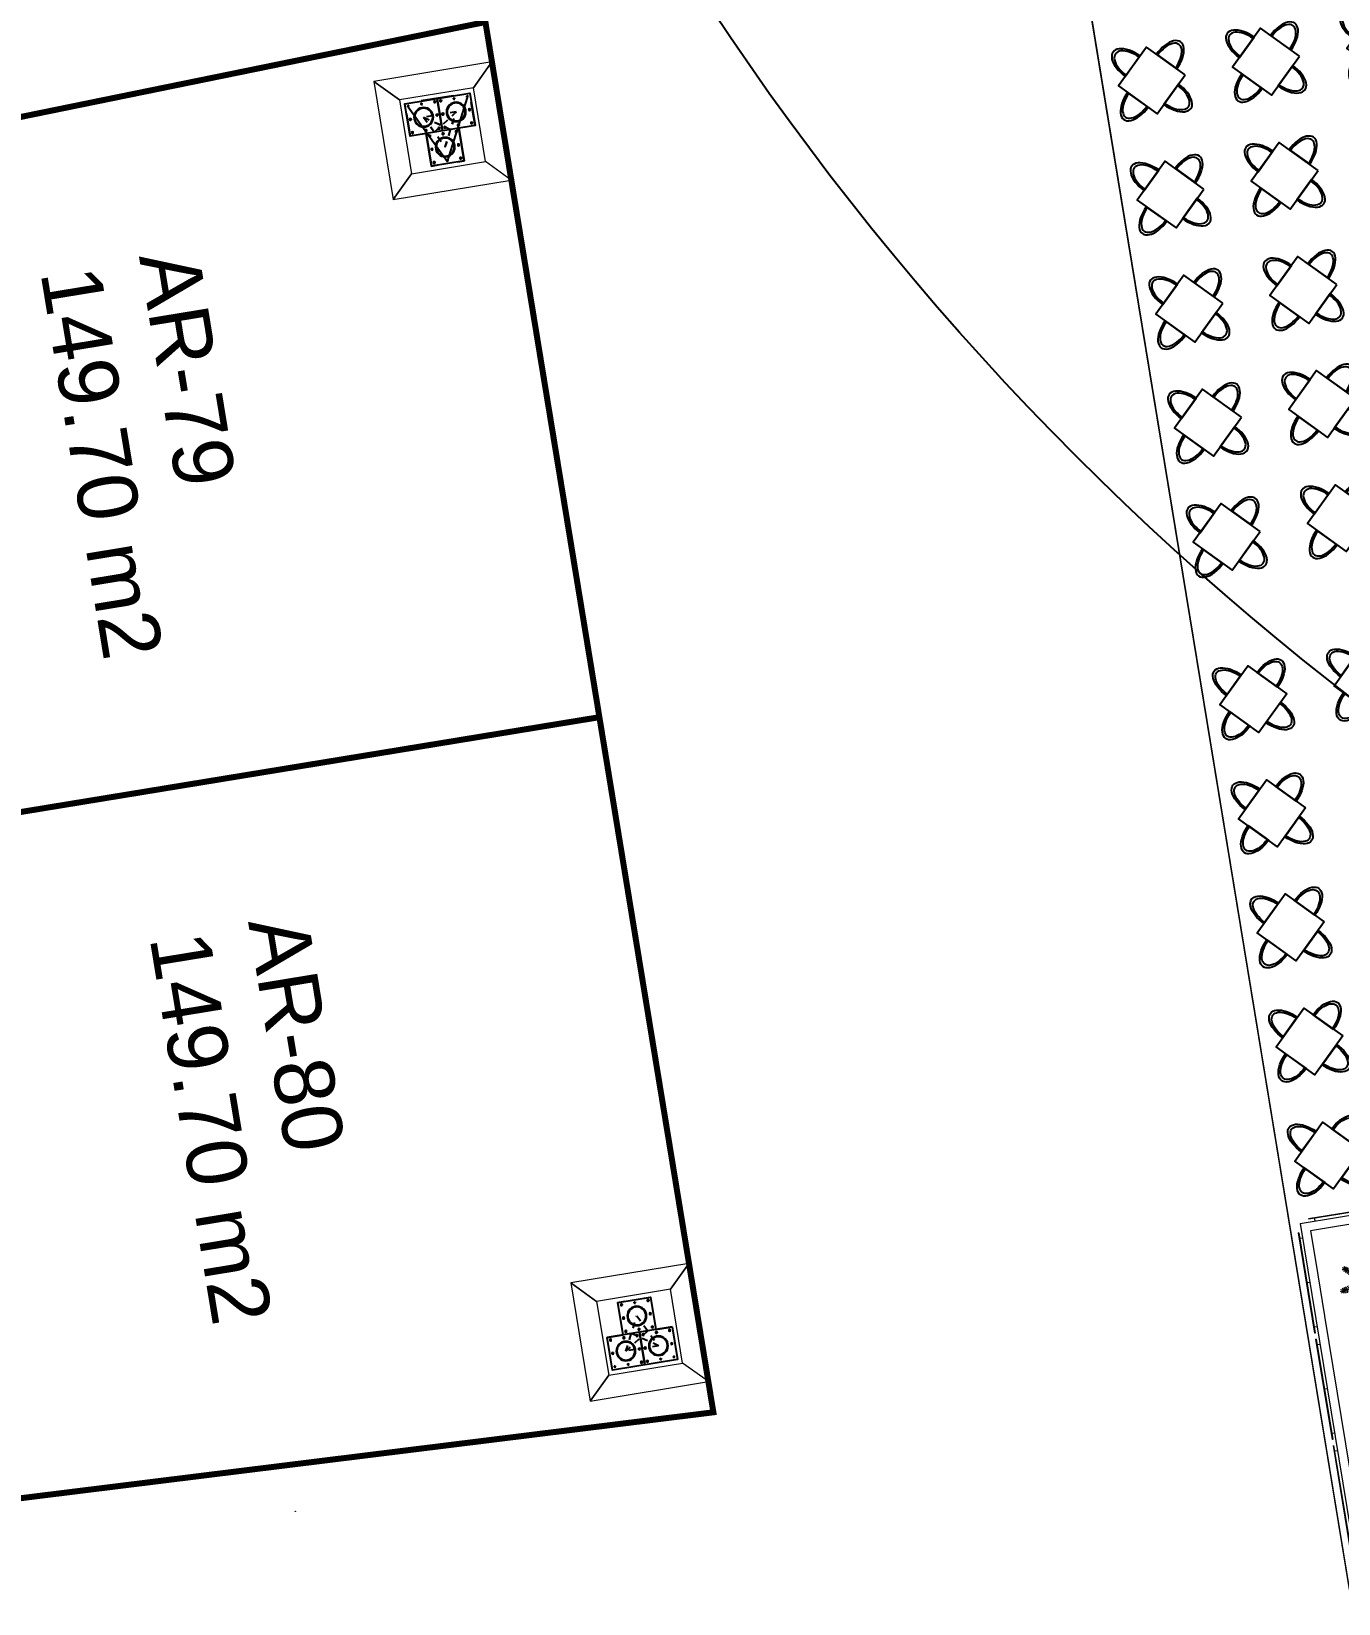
# Model space of a CAD drawing. Header units: metres. Extents: x 2 to 659295185, y -28 to 1124222152.
# Drawn here: x 655524.65 to 655546.47, y 1126416 to 1126442.26 of the extents above; entities that cross this region are included whole.
import ezdxf

# ---------------------------------------------------------------- set-up
doc = ezdxf.new("R2010")
doc.units = ezdxf.units.M
doc.header["$MEASUREMENT"] = 0
for name, pattern in [('CCSM_C1_CUERPO D.dwg 19-03-12$0$CONTINUA', [0]), ('CCSM_C1_CUERPO EL$0$DASHED', [0.75, 0.5, -0.25]), ('CCSM_XREF ESTRUCTURA15$0$DASHED2', [0.375, 0.25, -0.125]), ('CCSM_XREF ESTRUCTURA15$0$MITTE', [2, 1.25, -0.25, 0.25, -0.25]), ('DASHDOT', [1, 0.5, -0.25, 0, -0.25]), ('DASHED', [0.75, 0.5, -0.25])]:
    doc.linetypes.add(name, pattern=pattern)
doc.layers.get('0').update_dxf_attribs({"linetype": 'CONTINUOUS'})
for name, color, linetype in [('CCSM_C1_CUERPO CK$0$A-VISTA 4', 8, 'CONTINUOUS'), ('CCSM_C1_CUERPO D.dwg 19-03-12$0$1_jardinera', 86, 'CONTINUOUS'), ('CCSM_C1_CUERPO D.dwg 19-03-12$0$A-PEDESTAL', 4, 'CONTINUOUS'), ('CCSM_C1_CUERPO D.dwg 19-03-12$0$LINEAS', 7, 'CONTINUOUS'), ('CCSM_C1_CUERPO EL$0$A-AREAS COMERCIALES', 151, 'CONTINUOUS'), ('CCSM_C1_CUERPO EL$0$A-PROYECCIONES', 5, 'CCSM_C1_CUERPO EL$0$DASHED'), ('CCSM_XREF ESTRUCTURA15$0$A_PLANCHAS BASE', 57, 'CONTINUOUS'), ('CCSM_XREF ESTRUCTURA15$0$A_PROYECCION', 8, 'CCSM_XREF ESTRUCTURA15$0$DASHED2'), ('CCSM_XREF ESTRUCTURA15$0$PS_MIDLINE', 1, 'CCSM_XREF ESTRUCTURA15$0$MITTE'), ('CCSM_XREF ESTRUCTURA15$0$PS_SOLID', 2, 'CONTINUOUS'), ('CCSM_XREF ESTRUCTURA15$0$txt100', 2, 'CONTINUOUS'), ('CCSM_XREF KIOSKOSE$0$Kiosco General', 154, 'CONTINUOUS'), ('MESAS', 5, 'CONTINUOUS'), ('MESAS DE FERIA', 7, 'CONTINUOUS'), ('Numero de manzana', 6, 'CONTINUOUS'), ('SILLAS', 2, 'CONTINUOUS')]:
    doc.layers.add(name, color=color, linetype=linetype)
doc.layers.add('LOCALES ASIGNADOS', color=41, linetype='DASHDOT', lineweight=0)
doc.layers.add('PTO DE UNIÓN', color=57, linetype='CONTINUOUS', lineweight=50)
doc.layers.add('PISO AZUL', color=7, linetype='CONTINUOUS', true_color=0xbddeff)
doc.styles.add('CCSM_XREF KIOSKOSE$0$Standard', font='txt')

# ---------------------------------------------------------------- blocks, each defined once
blk = doc.blocks.new('CCSM_C1_CUERPO D.dwg 19-03-12$0$PALMERA')
at = {"linetype": 'Continuous', "lineweight": 0}
for p, q in [((0, 0.436), (-0.038, 0.466)), ((0, 0.438), (-0.027, 0.495)), ((0, 0.438), (0, 0.506)), ((0, 0.438), (0.027, 0.495)), ((0, 0.436), (0.038, 0.466)), ((-0.275, 0.324), (-0.334, 0.346)), ((-0.275, 0.324), (-0.323, 0.372)), ((-0.273, 0.323), (-0.322, 0.317)), ((-0.259, 0.308), (-0.305, 0.296)), ((-0.275, 0.324), (-0.297, 0.383)), ((-0.241, 0.29), (-0.289, 0.274)), ((0, 0.049), (-0.275, 0.324)), ((-0.273, 0.323), (-0.268, 0.371)), ((-0.22, 0.27), (-0.272, 0.252)), ((-0.259, 0.308), (-0.246, 0.354)), ((-0.2, 0.25), (-0.253, 0.227)), ((-0.241, 0.29), (-0.225, 0.338)), ((-0.22, 0.27), (-0.203, 0.321)), ((-0.2, 0.25), (-0.177, 0.302)), ((-0.175, 0.224), (-0.153, 0.284)), ((-0.154, 0.203), (-0.13, 0.267)), ((-0.134, 0.183), (-0.108, 0.25)), ((-0.109, 0.159), (-0.081, 0.23)), ((0, 0.204), (-0.07, 0.235)), ((0, 0.239), (-0.066, 0.268)), ((0, 0.266), (-0.062, 0.295)), ((0, 0.297), (-0.058, 0.323)), ((0, 0.333), (-0.054, 0.354)), ((0, 0.361), (-0.049, 0.385)), ((0, 0.39), (-0.045, 0.412)), ((0, 0.415), (-0.042, 0.439)), ((0, 0.415), (0.042, 0.439)), ((0, 0.049), (0, 0.438)), ((0, 0.39), (0.045, 0.412)), ((0, 0.361), (0.049, 0.385)), ((0, 0.333), (0.054, 0.354)), ((0, 0.049), (0.275, 0.324)), ((0, 0.297), (0.058, 0.323)), ((0, 0.266), (0.062, 0.295)), ((0, 0.239), (0.066, 0.268)), ((0, 0.204), (0.07, 0.235)), ((0.109, 0.159), (0.081, 0.23)), ((0.134, 0.183), (0.108, 0.25)), ((0.154, 0.203), (0.13, 0.267)), ((0.175, 0.224), (0.153, 0.284)), ((0.2, 0.25), (0.177, 0.302)), ((0.2, 0.25), (0.253, 0.227)), ((0.22, 0.27), (0.203, 0.321)), ((0.22, 0.27), (0.272, 0.252)), ((0.241, 0.29), (0.225, 0.338)), ((0.241, 0.29), (0.289, 0.274)), ((0.259, 0.308), (0.246, 0.354)), ((0.259, 0.308), (0.305, 0.296)), ((0.273, 0.323), (0.268, 0.371)), ((0.273, 0.323), (0.322, 0.317)), ((0.275, 0.324), (0.297, 0.383)), ((0.275, 0.324), (0.323, 0.372)), ((0.275, 0.324), (0.334, 0.346)), ((-0.389, 0.049), (-0.457, 0.049)), ((-0.389, 0.049), (-0.446, 0.076)), ((-0.389, 0.049), (-0.446, 0.023)), ((-0.387, 0.049), (-0.417, 0.087)), ((-0.387, 0.049), (-0.417, 0.011)), ((-0.366, 0.049), (-0.39, 0.091)), ((-0.366, 0.049), (-0.39, 0.007)), ((0, 0.049), (-0.389, 0.049)), ((-0.341, 0.049), (-0.363, 0.095)), ((-0.341, 0.049), (-0.363, 0.004)), ((-0.312, 0.049), (-0.336, 0.098)), ((-0.312, 0.049), (-0.336, 0)), ((-0.283, 0.049), (-0.304, 0.103)), ((-0.283, 0.049), (-0.304, -0.004)), ((0, 0.049), (-0.275, -0.226)), ((-0.248, 0.049), (-0.274, 0.107)), ((-0.248, 0.049), (-0.274, -0.009)), ((-0.217, 0.049), (-0.246, 0.111)), ((-0.217, 0.049), (-0.246, -0.013)), ((-0.175, 0.224), (-0.235, 0.202)), ((-0.19, 0.049), (-0.219, 0.115)), ((-0.19, 0.049), (-0.219, -0.016)), ((-0.154, 0.203), (-0.218, 0.179)), ((-0.134, 0.183), (-0.201, 0.158)), ((-0.155, 0.049), (-0.185, 0.119)), ((-0.155, 0.049), (-0.185, -0.021)), ((-0.109, 0.159), (-0.181, 0.131)), ((-0.085, 0.135), (-0.148, 0.11)), ((-0.121, 0.049), (-0.148, 0.11)), ((-0.121, 0.049), (-0.148, -0.012)), ((-0.063, 0.112), (-0.112, 0.096)), ((-0.089, 0.049), (-0.112, 0.096)), ((-0.089, 0.049), (-0.112, 0.003)), ((-0.063, -0.014), (-0.112, 0.003)), ((-0.085, 0.135), (-0.061, 0.197)), ((-0.043, 0.092), (-0.079, 0.082)), ((-0.061, 0.049), (-0.079, 0.082)), ((-0.061, 0.049), (-0.079, 0.017)), ((-0.043, 0.006), (-0.079, 0.017)), ((-0.063, 0.112), (-0.047, 0.161)), ((0, 0.17), (-0.061, 0.197)), ((0, 0.138), (-0.047, 0.161)), ((-0.043, 0.092), (-0.033, 0.128)), ((-0.043, 0.006), (-0.033, -0.03)), ((0, 0.11), (-0.033, 0.128)), ((0, 0.17), (0.061, 0.197)), ((0, 0.138), (0.047, 0.161)), ((0, 0.11), (0.033, 0.128)), ((0, 0.049), (0, -0.34)), ((0, 0.049), (0.275, -0.226)), ((0, 0.049), (0.389, 0.049)), ((0.043, 0.092), (0.033, 0.128)), ((0.043, 0.006), (0.033, -0.03)), ((0.043, 0.092), (0.079, 0.082)), ((0.043, 0.006), (0.079, 0.017)), ((0.063, 0.112), (0.047, 0.161)), ((0.085, 0.135), (0.061, 0.197)), ((0.061, 0.049), (0.079, 0.082)), ((0.061, 0.049), (0.079, 0.017)), ((0.063, 0.112), (0.112, 0.096)), ((0.063, -0.014), (0.112, 0.003)), ((0.085, 0.135), (0.148, 0.11)), ((0.089, 0.049), (0.112, 0.096)), ((0.089, 0.049), (0.112, 0.003)), ((0.109, 0.159), (0.181, 0.131)), ((0.121, 0.049), (0.148, 0.11)), ((0.121, 0.049), (0.148, -0.012)), ((0.134, 0.183), (0.201, 0.158)), ((0.154, 0.203), (0.218, 0.179)), ((0.155, 0.049), (0.185, 0.119)), ((0.155, 0.049), (0.185, -0.021)), ((0.175, 0.224), (0.235, 0.202)), ((0.19, 0.049), (0.219, 0.115)), ((0.19, 0.049), (0.219, -0.016)), ((0.217, 0.049), (0.246, 0.111)), ((0.217, 0.049), (0.246, -0.013)), ((0.248, 0.049), (0.274, 0.107)), ((0.248, 0.049), (0.274, -0.009)), ((0.283, 0.049), (0.304, 0.103)), ((0.283, 0.049), (0.304, -0.004)), ((0.312, 0.049), (0.336, 0.098)), ((0.312, 0.049), (0.336, 0)), ((0.341, 0.049), (0.363, 0.095)), ((0.341, 0.049), (0.363, 0.004)), ((0.366, 0.049), (0.39, 0.091)), ((0.366, 0.049), (0.39, 0.007)), ((0.387, 0.049), (0.417, 0.087)), ((0.387, 0.049), (0.417, 0.011)), ((0.389, 0.049), (0.446, 0.076)), ((0.389, 0.049), (0.457, 0.049)), ((0.389, 0.049), (0.446, 0.023)), ((-0.275, -0.226), (-0.334, -0.247)), ((-0.275, -0.226), (-0.323, -0.274)), ((-0.273, -0.224), (-0.322, -0.219)), ((-0.259, -0.21), (-0.305, -0.197)), ((-0.275, -0.226), (-0.297, -0.285)), ((-0.241, -0.192), (-0.289, -0.176)), ((-0.273, -0.224), (-0.268, -0.273)), ((-0.22, -0.171), (-0.272, -0.154)), ((-0.259, -0.21), (-0.246, -0.256)), ((-0.2, -0.151), (-0.253, -0.128)), ((-0.241, -0.192), (-0.225, -0.24)), ((-0.175, -0.126), (-0.235, -0.104)), ((-0.22, -0.171), (-0.203, -0.223)), ((-0.154, -0.104), (-0.218, -0.081)), ((-0.134, -0.085), (-0.201, -0.059)), ((-0.2, -0.151), (-0.177, -0.204)), ((-0.109, -0.06), (-0.181, -0.032)), ((-0.175, -0.126), (-0.153, -0.186)), ((-0.154, -0.104), (-0.13, -0.168)), ((-0.085, -0.036), (-0.148, -0.012)), ((-0.134, -0.085), (-0.108, -0.152)), ((-0.109, -0.06), (-0.081, -0.132)), ((-0.085, -0.036), (-0.061, -0.099)), ((0, -0.106), (-0.07, -0.136)), ((0, -0.141), (-0.066, -0.17)), ((-0.063, -0.014), (-0.047, -0.063)), ((0, -0.168), (-0.062, -0.197)), ((0, -0.072), (-0.061, -0.099)), ((0, -0.198), (-0.058, -0.225)), ((0, -0.04), (-0.047, -0.063)), ((0, -0.012), (-0.033, -0.03)), ((0, -0.012), (0.033, -0.03)), ((0, -0.04), (0.047, -0.063)), ((0, -0.072), (0.061, -0.099)), ((0, -0.106), (0.07, -0.136)), ((0, -0.141), (0.066, -0.17)), ((0, -0.168), (0.062, -0.197)), ((0, -0.198), (0.058, -0.225)), ((0.063, -0.014), (0.047, -0.063)), ((0.085, -0.036), (0.061, -0.099)), ((0.109, -0.06), (0.081, -0.132)), ((0.085, -0.036), (0.148, -0.012)), ((0.134, -0.085), (0.108, -0.152)), ((0.109, -0.06), (0.181, -0.032)), ((0.154, -0.104), (0.13, -0.168)), ((0.134, -0.085), (0.201, -0.059)), ((0.175, -0.126), (0.153, -0.186)), ((0.154, -0.104), (0.218, -0.081)), ((0.175, -0.126), (0.235, -0.104)), ((0.2, -0.151), (0.177, -0.204)), ((0.2, -0.151), (0.253, -0.128)), ((0.22, -0.171), (0.203, -0.223)), ((0.22, -0.171), (0.272, -0.154)), ((0.241, -0.192), (0.225, -0.24)), ((0.241, -0.192), (0.289, -0.176)), ((0.259, -0.21), (0.246, -0.256)), ((0.259, -0.21), (0.305, -0.197)), ((0.273, -0.224), (0.268, -0.273)), ((0.273, -0.224), (0.322, -0.219)), ((0.275, -0.226), (0.323, -0.274)), ((0.275, -0.226), (0.334, -0.247)), ((0.275, -0.226), (0.297, -0.285)), ((0, -0.234), (-0.054, -0.255)), ((0, -0.263), (-0.049, -0.287)), ((0, -0.291), (-0.045, -0.314)), ((0, -0.317), (-0.042, -0.341)), ((0, -0.338), (-0.038, -0.368)), ((0, -0.34), (-0.027, -0.397)), ((0, -0.234), (0.054, -0.255)), ((0, -0.263), (0.049, -0.287)), ((0, -0.291), (0.045, -0.314)), ((0, -0.317), (0.042, -0.341)), ((0, -0.338), (0.038, -0.368)), ((0, -0.34), (0, -0.408)), ((0, -0.34), (0.027, -0.397))]:
    blk.add_line(p, q, dxfattribs=at)
at = {"linetype": 'CCSM_C1_CUERPO D.dwg 19-03-12$0$CONTINUA', "lineweight": 0}
for p, q in [((-0.275, 0.324), (-0.275, 0.324)), ((0, 0.438), (0, 0.438)), ((0.275, 0.324), (0.275, 0.324)), ((-0.389, 0.049), (-0.389, 0.049)), ((0.389, 0.049), (0.389, 0.049)), ((-0.275, -0.226), (-0.275, -0.226)), ((0.275, -0.226), (0.275, -0.226)), ((0, -0.34), (0, -0.34))]:
    blk.add_line(p, q, dxfattribs=at)
at = {"linetype": 'Continuous', "lineweight": 0}
blk.add_circle((0, 0.049), 0.0275, dxfattribs=at)
blk.add_circle((0, 0.049), 0.0275, dxfattribs=at)
blk.add_circle((0, 0.049), 0.0275, dxfattribs=at)
blk.add_circle((0, 0.049), 0.0275, dxfattribs=at)
blk.add_circle((0, 0.049), 0.0275, dxfattribs=at)
blk.add_circle((0, 0.049), 0.0275, dxfattribs=at)
blk.add_circle((0, 0.049), 0.0275, dxfattribs=at)
blk.add_circle((0, 0.049), 0.0275, dxfattribs=at)
blk = doc.blocks.new('CCSM_C1_CUERPO D.dwg 19-03-12$0$jardinera nueva')
at = {"color": 3, "linetype": 'Continuous', "lineweight": 5}
for p, q in [((-1005579.452, 829107.819), (-1005579.452, 829109.519)), ((-1005579.447, 829107.819), (-1005579.447, 829109.519)), ((-1005579.452, 829107.819), (-1005579.447, 829107.819)), ((-1005583.252, 829107.619), (-1005584.952, 829107.619)), ((-1005584.952, 829107.614), (-1005583.252, 829107.614)), ((-1005583.252, 829107.619), (-1005583.252, 829107.614)), ((-1005583.152, 829107.619), (-1005583.152, 829107.614)), ((-1005581.452, 829107.619), (-1005583.152, 829107.619)), ((-1005583.152, 829107.614), (-1005581.452, 829107.614)), ((-1005581.452, 829107.619), (-1005581.452, 829107.614)), ((-1005581.352, 829107.619), (-1005581.352, 829107.614)), ((-1005579.652, 829107.619), (-1005581.352, 829107.619)), ((-1005581.352, 829107.614), (-1005579.652, 829107.614)), ((-1005579.652, 829107.619), (-1005579.652, 829107.614))]:
    blk.add_line(p, q, dxfattribs=at)
at = {"linetype": 'Continuous', "lineweight": 5}
for p, q in [((-1005579.652, 829108.998), (-1005579.652, 829107.819)), ((-1005579.502, 829107.669), (-1005579.502, 829108.93)), ((-1005579.502, 829107.669), (-1005585.102, 829107.669)), ((-1005581.097, 829107.819), (-1005584.117, 829107.819)), ((-1005580.397, 829107.819), (-1005581.093, 829107.819)), ((-1005579.652, 829107.819), (-1005580.393, 829107.819))]:
    blk.add_line(p, q, dxfattribs=at)
at = {"layer": 'CCSM_C1_CUERPO D.dwg 19-03-12$0$LINEAS', "color": 3, "linetype": 'Continuous', "lineweight": 5}
for p, q in [((-1005579.502, 829107.919), (-1005579.452, 829107.919)), ((-1005583.352, 829107.669), (-1005583.352, 829107.619)), ((-1005583.052, 829107.669), (-1005583.052, 829107.619)), ((-1005582.302, 829107.669), (-1005582.302, 829107.619)), ((-1005581.552, 829107.669), (-1005581.552, 829107.619)), ((-1005581.252, 829107.669), (-1005581.252, 829107.619)), ((-1005580.502, 829107.669), (-1005580.502, 829107.619)), ((-1005579.752, 829107.669), (-1005579.752, 829107.619))]:
    blk.add_line(p, q, dxfattribs=at)
at = {"layer": 'CCSM_C1_CUERPO D.dwg 19-03-12$0$1_jardinera', "xscale": 1.149563022003319, "yscale": 1.149563022003319, "zscale": 1.149563022003319, "rotation": 352.3197909386431}
blk.add_blockref('CCSM_C1_CUERPO D.dwg 19-03-12$0$PALMERA', (-1005580.674, 829108.606), dxfattribs=at)
blk = doc.blocks.new('CCSM_XREF ESTRUCTURA15$0$baric')
at = {"layer": 'CCSM_XREF ESTRUCTURA15$0$A_PROYECCION'}
for p, q in [((0, 0), (550, 0)), ((275, -550), (0, 0)), ((0, 0), (412.5, -275)), ((550, 0), (137.5, -275)), ((550, 0), (275, -550))]:
    blk.add_line(p, q, dxfattribs=at)
blk = doc.blocks.new('CCSM_XREF ESTRUCTURA15$0$COLUMNAS D')
at = {"color": 7}
for p, q in [((655533.172, 1126445.392), (655533.261, 1126444.85)), ((655536.821, 1126424.826), (655536.279, 1126424.737)), ((655536.55, 1126424.782), (655536.639, 1126424.239))]:
    blk.add_line(p, q, dxfattribs=at)
for points in [[(655532.629, 1126445.303), (655533.714, 1126445.481), (655533.803, 1126444.939), (655533.532, 1126444.894), (655533.621, 1126444.351), (655533.078, 1126444.262), (655532.989, 1126444.805), (655532.718, 1126444.761), (655532.629, 1126445.303), (655533.714, 1126445.481)], [(655537.093, 1126424.871), (655537.182, 1126424.328), (655536.096, 1126424.15), (655536.007, 1126424.693), (655536.279, 1126424.737), (655536.19, 1126425.28), (655536.732, 1126425.369), (655536.821, 1126424.826), (655537.093, 1126424.871)]]:
    blk.add_lwpolyline(points, dxfattribs=at)
at = {"layer": 'CCSM_XREF ESTRUCTURA15$0$A_PLANCHAS BASE'}
for p, q in [((655533.437, 1126445.436), (655532.901, 1126445.348)), ((655533.172, 1126445.392), (655533.261, 1126444.85)), ((655533.803, 1126444.939), (655533.741, 1126445.322)), ((655532.656, 1126445.136), (655532.718, 1126444.761)), ((655533.803, 1126444.939), (655532.718, 1126444.761)), ((655532.989, 1126444.805), (655533.078, 1126444.262)), ((655533.621, 1126444.351), (655533.532, 1126444.894)), ((655533.078, 1126444.262), (655533.19, 1126444.281)), ((655533.509, 1126444.333), (655533.621, 1126444.351)), ((655536.19, 1126425.28), (655536.302, 1126425.298)), ((655536.279, 1126424.737), (655536.19, 1126425.28)), ((655536.62, 1126425.351), (655536.732, 1126425.369)), ((655536.732, 1126425.369), (655536.821, 1126424.826)), ((655537.093, 1126424.871), (655536.007, 1126424.693)), ((655536.639, 1126424.239), (655536.55, 1126424.782)), ((655537.093, 1126424.871), (655537.182, 1126424.328)), ((655536.096, 1126424.15), (655536.007, 1126424.693)), ((655537.182, 1126424.328), (655536.096, 1126424.15))]:
    blk.add_line(p, q, dxfattribs=at)
at = {"layer": 'CCSM_XREF ESTRUCTURA15$0$A_PLANCHAS BASE', "extrusion": (0, 0, -1)}
for centre in [(-655533.13, 1126445.335), (-655533.229, 1126445.351), (-655533.71, 1126445.202), (-655532.723, 1126445.04), (-655533.167, 1126445.113), (-655533.266, 1126445.129), (-655533.524, 1126444.943), (-655533.746, 1126444.98), (-655532.759, 1126444.818), (-655532.981, 1126444.854), (-655533.047, 1126444.764), (-655533.203, 1126444.891), (-655533.269, 1126444.8), (-655533.302, 1126444.907), (-655533.491, 1126444.837), (-655533.083, 1126444.542), (-655533.527, 1126444.615), (-655533.12, 1126444.32), (-655533.564, 1126444.393), (-655536.247, 1126425.239), (-655536.691, 1126425.312), (-655536.283, 1126425.017), (-655536.728, 1126425.09), (-655536.32, 1126424.795), (-655536.509, 1126424.724), (-655536.542, 1126424.831), (-655536.607, 1126424.741), (-655536.764, 1126424.867), (-655536.829, 1126424.777), (-655537.051, 1126424.813), (-655536.065, 1126424.652), (-655536.287, 1126424.688), (-655536.545, 1126424.502), (-655536.644, 1126424.518), (-655537.088, 1126424.591), (-655536.101, 1126424.43), (-655536.582, 1126424.28), (-655536.68, 1126424.296)]:
    blk.add_circle(centre, 0.0135, dxfattribs=at)
at = {"layer": 'CCSM_XREF ESTRUCTURA15$0$A_PROYECCION'}
for p, q in [((655533.154, 1126445.339, 0), (655533.107, 1126445.331, 0)), ((655533.134, 1126445.312, 0), (655533.127, 1126445.358, 0)), ((655533.252, 1126445.355, 0), (655533.206, 1126445.347, 0)), ((655533.233, 1126445.328, 0), (655533.225, 1126445.374, 0)), ((655533.713, 1126445.179, 0), (655533.706, 1126445.225, 0)), ((655532.746, 1126445.044, 0), (655532.7, 1126445.036, 0)), ((655532.727, 1126445.017, 0), (655532.719, 1126445.063, 0)), ((655533.19, 1126445.117, 0), (655533.144, 1126445.109, 0)), ((655533.171, 1126445.09, 0), (655533.163, 1126445.136, 0)), ((655533.289, 1126445.133, 0), (655533.242, 1126445.125, 0)), ((655533.269, 1126445.106, 0), (655533.262, 1126445.152, 0)), ((655533.547, 1126444.947, 0), (655533.501, 1126444.94, 0)), ((655533.528, 1126444.92, 0), (655533.52, 1126444.967, 0)), ((655533.733, 1126445.206, 0), (655533.686, 1126445.198, 0)), ((655533.769, 1126444.984, 0), (655533.723, 1126444.976, 0)), ((655533.75, 1126444.957, 0), (655533.742, 1126445.003, 0)), ((655532.782, 1126444.822, 0), (655532.736, 1126444.814, 0)), ((655532.763, 1126444.795, 0), (655532.755, 1126444.841, 0)), ((655533.004, 1126444.858, 0), (655532.958, 1126444.851, 0)), ((655532.985, 1126444.831, 0), (655532.977, 1126444.878, 0)), ((655533.07, 1126444.768, 0), (655533.024, 1126444.76, 0)), ((655533.051, 1126444.741, 0), (655533.043, 1126444.787, 0)), ((655533.226, 1126444.895, 0), (655533.18, 1126444.887, 0)), ((655533.207, 1126444.868, 0), (655533.199, 1126444.914, 0)), ((655533.292, 1126444.804, 0), (655533.246, 1126444.796, 0)), ((655533.273, 1126444.777, 0), (655533.265, 1126444.823, 0)), ((655533.325, 1126444.911, 0), (655533.279, 1126444.903, 0)), ((655533.306, 1126444.884, 0), (655533.298, 1126444.93, 0)), ((655533.514, 1126444.84, 0), (655533.468, 1126444.833, 0)), ((655533.495, 1126444.813, 0), (655533.487, 1126444.86, 0)), ((655533.106, 1126444.546, 0), (655533.06, 1126444.538, 0)), ((655533.087, 1126444.519, 0), (655533.079, 1126444.565, 0)), ((655533.55, 1126444.618, 0), (655533.504, 1126444.611, 0)), ((655533.531, 1126444.591, 0), (655533.523, 1126444.638, 0)), ((655533.143, 1126444.324, 0), (655533.096, 1126444.316, 0)), ((655533.123, 1126444.297, 0), (655533.116, 1126444.343, 0)), ((655533.587, 1126444.396, 0), (655533.54, 1126444.389, 0)), ((655533.567, 1126444.369, 0), (655533.56, 1126444.416, 0)), ((655536.243, 1126425.262, 0), (655536.251, 1126425.216, 0)), ((655536.714, 1126425.315, 0), (655536.668, 1126425.308, 0)), ((655536.687, 1126425.335, 0), (655536.695, 1126425.288, 0)), ((655536.27, 1126425.243, 0), (655536.224, 1126425.235, 0)), ((655536.307, 1126425.021, 0), (655536.26, 1126425.013, 0)), ((655536.28, 1126425.04, 0), (655536.287, 1126424.994, 0)), ((655536.751, 1126425.093, 0), (655536.704, 1126425.086, 0)), ((655536.724, 1126425.113, 0), (655536.731, 1126425.066, 0)), ((655536.343, 1126424.799, 0), (655536.297, 1126424.791, 0)), ((655536.316, 1126424.818, 0), (655536.324, 1126424.772, 0)), ((655536.532, 1126424.728, 0), (655536.486, 1126424.721, 0)), ((655536.505, 1126424.748, 0), (655536.513, 1126424.701, 0)), ((655536.565, 1126424.835, 0), (655536.519, 1126424.827, 0)), ((655536.538, 1126424.854, 0), (655536.546, 1126424.808, 0)), ((655536.631, 1126424.744, 0), (655536.584, 1126424.737, 0)), ((655536.604, 1126424.764, 0), (655536.611, 1126424.717, 0)), ((655536.787, 1126424.871, 0), (655536.741, 1126424.864, 0)), ((655536.76, 1126424.891, 0), (655536.768, 1126424.844, 0)), ((655536.853, 1126424.781, 0), (655536.806, 1126424.773, 0)), ((655536.826, 1126424.8, 0), (655536.833, 1126424.754, 0)), ((655537.075, 1126424.817, 0), (655537.028, 1126424.809, 0)), ((655537.048, 1126424.836, 0), (655537.055, 1126424.79, 0)), ((655536.088, 1126424.655, 0), (655536.041, 1126424.648, 0)), ((655536.061, 1126424.675, 0), (655536.068, 1126424.628, 0)), ((655536.31, 1126424.692, 0), (655536.263, 1126424.684, 0)), ((655536.283, 1126424.711, 0), (655536.29, 1126424.665, 0)), ((655536.568, 1126424.506, 0), (655536.522, 1126424.498, 0)), ((655536.541, 1126424.525, 0), (655536.549, 1126424.479, 0)), ((655536.667, 1126424.522, 0), (655536.621, 1126424.515, 0)), ((655536.64, 1126424.542, 0), (655536.648, 1126424.495, 0)), ((655537.111, 1126424.595, 0), (655537.065, 1126424.587, 0)), ((655537.084, 1126424.614, 0), (655537.092, 1126424.568, 0)), ((655536.124, 1126424.433, 0), (655536.078, 1126424.426, 0)), ((655536.097, 1126424.453, 0), (655536.105, 1126424.406, 0)), ((655536.605, 1126424.284, 0), (655536.558, 1126424.276, 0)), ((655536.578, 1126424.303, 0), (655536.585, 1126424.257, 0)), ((655536.703, 1126424.3, 0), (655536.657, 1126424.293, 0)), ((655536.676, 1126424.32, 0), (655536.684, 1126424.273, 0))]:
    blk.add_line(p, q, dxfattribs=at)
at = {"layer": 'CCSM_XREF ESTRUCTURA15$0$PS_SOLID'}
for p, q in [((655533.261, 1126444.85), (655533.172, 1126445.392)), ((655536.55, 1126424.782), (655536.639, 1126424.239))]:
    blk.add_line(p, q, dxfattribs=at)
at = {"layer": 'CCSM_XREF ESTRUCTURA15$0$PS_SOLID', "extrusion": (0, 0, -1)}
for centre, radius in [((-655532.945, 1126445.077), 0.162), ((-655532.945, 1126445.077), 0.151), ((-655533.488, 1126445.165), 0.162), ((-655533.488, 1126445.165), 0.151), ((-655533.305, 1126444.578), 0.162), ((-655533.305, 1126444.578), 0.151), ((-655536.505, 1126425.053), 0.162), ((-655536.505, 1126425.053), 0.151), ((-655536.323, 1126424.466), 0.162), ((-655536.323, 1126424.466), 0.151), ((-655536.866, 1126424.555), 0.162), ((-655536.866, 1126424.555), 0.151)]:
    blk.add_circle(centre, radius, dxfattribs=at)
at = {"layer": 'CCSM_XREF ESTRUCTURA15$0$txt100', "extrusion": (0, 0, -1), "xscale": 0.00099999999997894, "yscale": 0.00099999999997894, "zscale": -0.000999999999978939, "rotation": 350.6915487423701}
blk.add_blockref('CCSM_XREF ESTRUCTURA15$0$baric', (-655533.488, 1126445.165), dxfattribs=at)
at = {"layer": 'CCSM_XREF ESTRUCTURA15$0$txt100', "xscale": 0.0009999999647109722, "yscale": 0.0009999999647109722, "zscale": 0.0009999999647109722, "rotation": 189.3084474079254}
blk.add_blockref('CCSM_XREF ESTRUCTURA15$0$baric', (655536.866, 1126424.555), dxfattribs=at)
blk = doc.blocks.new('mesa cuadrada')
at = {"layer": 'MESAS', "color": 7}
blk.add_lwpolyline([(0, 0.8), (0.8, 0.8), (0.8, 0), (0, 0)], close=True, dxfattribs=at)
blk = doc.blocks.new('SILLA NARANJA')
at = {"layer": 'SILLAS', "color": 3}
blk.add_line((-0.15, 0.147), (0.15, -0.147), dxfattribs=at)
for major_axis, ratio in [((-0.282, -0.288), 0.521085), ((-0.247, -0.252), 0.524072)]:
    blk.add_ellipse((0, 0), major_axis=major_axis, ratio=ratio, start_param=1.570796, end_param=4.712389, dxfattribs=at)
blk = doc.blocks.new('MESA BAJA NARANJA')
at = {"color": 7, "extrusion": (0, 0, -1), "zscale": -0.9999999999999999, "rotation": 224.4563677717573}
blk.add_blockref('mesa cuadrada', (0, 0), dxfattribs=at)
at = {"layer": 'PISO AZUL'}
for p, rotation in [((-0.28, -0.286), 89.99999999999999), ((-0.286, -0.84), 179.9999999999999), ((0.286, -0.851), 269.9999999999999)]:
    blk.add_blockref('SILLA NARANJA', p, dxfattribs=dict(at, rotation=rotation))
blk.add_blockref('SILLA NARANJA', (0.286, -0.28), dxfattribs=at)

msp = doc.modelspace()

# ---------------------------------------------------------------- hatches: boundary and pattern name
at = {"layer": 'LOCALES ASIGNADOS'}
h = msp.add_hatch(color=256, dxfattribs=at)
edge = h.paths.add_edge_path()
edge.add_line((655523.1959, 1126484.6977), (655511.4574, 1126482.7737))
edge.add_arc((492466.1192, 1099756.7687), 165221.2506, 9.306558127, 9.309002861, ccw=False)
edge.add_line((655512.5976, 1126475.8167), (655524.4397, 1126477.7575))
edge.add_arc((655211.3975, 1126425.2356), 317.4177, 9.524316, 10.79705)
h = msp.add_hatch(color=256, dxfattribs=at)
edge = h.paths.add_edge_path()
edge.add_arc((219491.1056, 1054914.3756), 441878.9229, 9.308049718, 9.309563548, ccw=False)
edge.add_line((655551.8097, 1126384.9626), (655564.5398, 1126387.0492))
edge.add_line((655564.5398, 1126387.0492), (655562.5867, 1126398.9652))
edge.add_line((655562.5867, 1126398.9652), (655552.3922, 1126397.2942))
edge.add_line((655552.3922, 1126397.2942), (655552.4569, 1126396.8995))
edge.add_line((655552.4569, 1126396.8995), (655549.9212, 1126396.4839))
h = msp.add_hatch(color=256, dxfattribs=at)
edge = h.paths.add_edge_path()
edge.add_line((655513.5683, 1126469.8955), (655525.4103, 1126471.8365))
edge.add_arc((823004.9948, 1153921.5169), 169714.1602, 189.307944851, 189.309970477)
edge.add_line((655526.3809, 1126465.9155), (655514.5388, 1126463.9745))
edge.add_line((655514.5388, 1126463.9745), (655513.5683, 1126469.8955))
h = msp.add_hatch(color=256, dxfattribs=at)
edge = h.paths.add_edge_path()
edge.add_line((655527.1552, 1126387.0016), (655538.9973, 1126388.9427))
edge.add_arc((823018.0965, 1153841.5836), 169714.1602, 189.306932041, 189.308957667, ccw=False)
edge.add_line((655538.0268, 1126394.8637), (655526.1848, 1126392.9226))
edge.add_line((655526.1848, 1126392.9226), (655527.1552, 1126387.0016))
h.paths.add_polyline_path([(655539.9677, 1126383.0216), (655538.9972, 1126388.9427), (655527.1552, 1126387.0017), (655528.1257, 1126381.0806)])

# ---------------------------------------------------------------- linework, layer by layer
msp.add_lwpolyline([(655531.9222, 1126441.154), (655531.5905, 1126440.086), (655530.9354, 1126440.992)])
msp.add_lwpolyline([(655531.9222, 1126441.154), (655531.5905, 1126440.086), (655530.9354, 1126440.992)])
at = {"layer": 'CCSM_C1_CUERPO CK$0$A-VISTA 4', "lineweight": 5}
msp.add_line((655546.6532, 1126416.2326), (655541.3782, 1126448.4187), dxfattribs=at)
at = {"layer": 'CCSM_C1_CUERPO D.dwg 19-03-12$0$A-PEDESTAL', "lineweight": 5}
for points in [[(655532.66, 1126439.7729), (655532.3365, 1126441.7466), (655530.364, 1126441.4233), (655530.6863, 1126439.4494), (655532.66, 1126439.7729), (655532.2293, 1126440.0823), (655532.0271, 1126441.3159), (655532.3365, 1126441.7466), (655532.0271, 1126441.3159), (655530.7935, 1126441.1137), (655530.364, 1126441.4233), (655530.7935, 1126441.1137), (655530.9957, 1126439.8802), (655530.6863, 1126439.4494), (655530.9957, 1126439.8802), (655532.2293, 1126440.0823)], [(655535.9497, 1126419.7024), (655535.6262, 1126421.676), (655533.6537, 1126421.3527), (655533.976, 1126419.3789), (655535.9497, 1126419.7024), (655535.519, 1126420.0118), (655535.3168, 1126421.2453), (655535.6262, 1126421.676), (655535.3168, 1126421.2453), (655534.0833, 1126421.0431), (655533.6537, 1126421.3527), (655534.0833, 1126421.0431), (655534.2854, 1126419.8096), (655533.976, 1126419.3789), (655534.2854, 1126419.8096), (655535.519, 1126420.0118)]]:
    msp.add_lwpolyline(points, dxfattribs=at)
at = {"layer": 'CCSM_C1_CUERPO EL$0$A-AREAS COMERCIALES', "lineweight": 5}
msp.add_lwpolyline([(655601.1572, 1126475.7399), (655538.5815, 1126465.4833), (655549.4499, 1126399.168)], dxfattribs=at)
at = {"layer": 'CCSM_C1_CUERPO EL$0$A-PROYECCIONES', "lineweight": 5}
for points in [[(655418.2129, 1126420.7692, -0.0062103), (655448.1361, 1126429.2504, -0.0092237), (655497.973, 1126441.5898, -0.0058318), (655529.2922, 1126448.1525), (655528.7944, 1126451.1899, -0.0194724), (655624.9805, 1126465.907, -0.0707147)], [(655421.1065, 1126403.1157, 0.0062103), (655452.1715, 1126404.6309, 0.0092237), (655503.3398, 1126408.847, 0.0058318), (655535.1153, 1126412.626), (655535.6132, 1126409.5887, 0.0194724), (655631.4645, 1126426.348, 0.0707147)]]:
    msp.add_lwpolyline(points, format="xyb", dxfattribs=at)
at = {"layer": 'CCSM_XREF ESTRUCTURA15$0$PS_MIDLINE', "color": 8, "lineweight": 5}
for p, q in [((655530.9605, 1126441.013, 4.525), (655530.9141, 1126441.0054, 4.525)), ((655530.9335, 1126441.0324, 4.525), (655530.9411, 1126440.986, 4.525)), ((655531.1825, 1126441.0494, 4.525), (655531.1362, 1126441.0418, 4.525)), ((655531.1556, 1126441.0688, 4.525), (655531.1632, 1126441.0224, 4.525)), ((655531.4046, 1126441.0858, 4.525), (655531.3582, 1126441.0782, 4.525)), ((655531.3776, 1126441.1052, 4.525), (655531.3852, 1126441.0588, 4.525)), ((655531.5033, 1126441.102, 4.525), (655531.4569, 1126441.0944, 4.525)), ((655531.4763, 1126441.1214, 4.525), (655531.4839, 1126441.075, 4.525)), ((655531.7253, 1126441.1384, 4.525), (655531.6789, 1126441.1308, 4.525)), ((655531.6983, 1126441.1578, 4.525), (655531.7059, 1126441.1114, 4.525)), ((655531.9473, 1126441.1748, 4.525), (655531.901, 1126441.1672, 4.525)), ((655531.9204, 1126441.1941, 4.525), (655531.928, 1126441.1478, 4.525)), ((655530.9969, 1126440.791, 4.525), (655530.9505, 1126440.7834, 4.525)), ((655530.9699, 1126440.8104, 4.525), (655530.9775, 1126440.764, 4.525)), ((655531.441, 1126440.8638, 4.525), (655531.3946, 1126440.8562, 4.525)), ((655531.414, 1126440.8831, 4.525), (655531.4216, 1126440.8368, 4.525)), ((655531.5397, 1126440.8799, 4.525), (655531.4933, 1126440.8723, 4.525)), ((655531.5127, 1126440.8993, 4.525), (655531.5203, 1126440.8529, 4.525)), ((655531.9837, 1126440.9527, 4.525), (655531.9374, 1126440.9451, 4.525)), ((655531.9567, 1126440.9721, 4.525), (655531.9643, 1126440.9257, 4.525)), ((655531.9931, 1126440.7501, 4.525), (655532.0007, 1126440.7037, 4.525)), ((655531.0333, 1126440.5689, 4.525), (655530.9869, 1126440.5613, 4.525)), ((655531.0063, 1126440.5883, 4.525), (655531.0139, 1126440.5419, 4.525)), ((655531.2553, 1126440.6053, 4.525), (655531.209, 1126440.5977, 4.525)), ((655531.2283, 1126440.6247, 4.525), (655531.2359, 1126440.5783, 4.525)), ((655531.3209, 1126440.5147, 4.525), (655531.2745, 1126440.5071, 4.525)), ((655531.2939, 1126440.5341, 4.525), (655531.3015, 1126440.4877, 4.525)), ((655531.4774, 1126440.6417, 4.525), (655531.431, 1126440.6341, 4.525)), ((655531.4504, 1126440.6611, 4.525), (655531.458, 1126440.6147, 4.525)), ((655531.5429, 1126440.5511, 4.525), (655531.4965, 1126440.5435, 4.525)), ((655531.5159, 1126440.5705, 4.525), (655531.5235, 1126440.5241, 4.525)), ((655531.5761, 1126440.6579, 4.525), (655531.5297, 1126440.6503, 4.525)), ((655531.5491, 1126440.6773, 4.525), (655531.5567, 1126440.6309, 4.525)), ((655531.7649, 1126440.5875, 4.525), (655531.7185, 1126440.5799, 4.525)), ((655531.7379, 1126440.6069, 4.525), (655531.7455, 1126440.5605, 4.525)), ((655531.7981, 1126440.6943, 4.525), (655531.7517, 1126440.6867, 4.525)), ((655531.7711, 1126440.7137, 4.525), (655531.7787, 1126440.6673, 4.525)), ((655532.0201, 1126440.7307, 4.525), (655531.9738, 1126440.7231, 4.525)), ((655531.3572, 1126440.2927, 4.525), (655531.3109, 1126440.2851, 4.525)), ((655531.3303, 1126440.3121, 4.525), (655531.3379, 1126440.2657, 4.525)), ((655531.8013, 1126440.3655, 4.525), (655531.7549, 1126440.3579, 4.525)), ((655531.7743, 1126440.3849, 4.525), (655531.7819, 1126440.3385, 4.525)), ((655531.3936, 1126440.0707, 4.525), (655531.3473, 1126440.0631, 4.525)), ((655531.3666, 1126440.09, 4.525), (655531.3743, 1126440.0437, 4.525)), ((655531.6157, 1126440.1071, 4.525), (655531.5693, 1126440.0995, 4.525)), ((655531.5887, 1126440.1264, 4.525), (655531.5963, 1126440.0801, 4.525)), ((655531.8377, 1126440.1434, 4.525), (655531.7913, 1126440.1358, 4.525)), ((655531.8107, 1126440.1628, 4.525), (655531.8183, 1126440.1165, 4.525)), ((655534.9652, 1126421.0624, 4.525), (655534.9189, 1126421.0548, 4.525)), ((655534.9383, 1126421.0818, 4.525), (655534.9459, 1126421.0354, 4.525)), ((655534.5212, 1126420.9896, 4.525), (655534.4748, 1126420.982, 4.525)), ((655534.4942, 1126421.009, 4.525), (655534.5018, 1126420.9626, 4.525)), ((655534.5306, 1126420.787, 4.525), (655534.5382, 1126420.7406, 4.525)), ((655534.7432, 1126421.026, 4.525), (655534.6968, 1126421.0184, 4.525)), ((655534.7162, 1126421.0454, 4.525), (655534.7238, 1126420.999, 4.525)), ((655535.0016, 1126420.8404, 4.525), (655534.9553, 1126420.8328, 4.525)), ((655534.9746, 1126420.8598, 4.525), (655534.9823, 1126420.8134, 4.525)), ((655534.5576, 1126420.7676, 4.525), (655534.5112, 1126420.76, 4.525)), ((655534.594, 1126420.5455, 4.525), (655534.5476, 1126420.5379, 4.525)), ((655534.567, 1126420.5649, 4.525), (655534.5746, 1126420.5186, 4.525)), ((655534.816, 1126420.5819, 4.525), (655534.7696, 1126420.5743, 4.525)), ((655534.789, 1126420.6013, 4.525), (655534.7966, 1126420.5549, 4.525)), ((655535.038, 1126420.6183, 4.525), (655534.9917, 1126420.6107, 4.525)), ((655535.011, 1126420.6377, 4.525), (655535.0186, 1126420.5913, 4.525)), ((655535.1036, 1126420.5277, 4.525), (655535.0572, 1126420.5201, 4.525)), ((655535.0766, 1126420.5471, 4.525), (655535.0842, 1126420.5007, 4.525)), ((655535.3256, 1126420.5641, 4.525), (655535.2792, 1126420.5565, 4.525)), ((655535.2986, 1126420.5835, 4.525), (655535.3062, 1126420.5371, 4.525)), ((655534.3388, 1126420.4024, 4.525), (655534.2924, 1126420.3948, 4.525)), ((655534.3118, 1126420.4218, 4.525), (655534.3194, 1126420.3754, 4.525)), ((655534.5608, 1126420.4388, 4.525), (655534.5144, 1126420.4312, 4.525)), ((655534.5338, 1126420.4582, 4.525), (655534.5414, 1126420.4118, 4.525)), ((655534.7828, 1126420.4752, 4.525), (655534.7364, 1126420.4676, 4.525)), ((655534.7558, 1126420.4946, 4.525), (655534.7634, 1126420.4482, 4.525)), ((655534.7922, 1126420.2725, 4.525), (655534.7998, 1126420.2261, 4.525)), ((655534.8815, 1126420.4913, 4.525), (655534.8351, 1126420.4837, 4.525)), ((655534.8545, 1126420.5107, 4.525), (655534.8621, 1126420.4644, 4.525)), ((655534.9179, 1126420.2693, 4.525), (655534.8715, 1126420.2617, 4.525)), ((655534.8909, 1126420.2887, 4.525), (655534.8985, 1126420.2423, 4.525)), ((655535.362, 1126420.3421, 4.525), (655535.3156, 1126420.3345, 4.525)), ((655535.335, 1126420.3615, 4.525), (655535.3426, 1126420.3151, 4.525)), ((655534.3751, 1126420.1803, 4.525), (655534.3288, 1126420.1727, 4.525)), ((655534.3482, 1126420.1997, 4.525), (655534.3558, 1126420.1534, 4.525)), ((655534.6066, 1126420.0141, 4.525), (655534.6142, 1126419.9677, 4.525)), ((655534.8192, 1126420.2531, 4.525), (655534.7728, 1126420.2455, 4.525)), ((655534.8556, 1126420.0311, 4.525), (655534.8092, 1126420.0235, 4.525)), ((655534.8286, 1126420.0505, 4.525), (655534.8362, 1126420.0041, 4.525)), ((655534.9543, 1126420.0473, 4.525), (655534.9079, 1126420.0397, 4.525)), ((655534.9273, 1126420.0667, 4.525), (655534.9349, 1126420.0203, 4.525)), ((655535.1763, 1126420.0837, 4.525), (655535.13, 1126420.0761, 4.525)), ((655535.1493, 1126420.1031, 4.525), (655535.1569, 1126420.0567, 4.525)), ((655535.3984, 1126420.1201, 4.525), (655535.352, 1126420.1125, 4.525)), ((655535.3714, 1126420.1394, 4.525), (655535.379, 1126420.0931, 4.525)), ((655534.4115, 1126419.9583, 4.525), (655534.3652, 1126419.9507, 4.525)), ((655534.3846, 1126419.9777, 4.525), (655534.3922, 1126419.9313, 4.525)), ((655534.6336, 1126419.9947, 4.525), (655534.5872, 1126419.9871, 4.525))]:
    msp.add_line(p, q, dxfattribs=at)
at = {"layer": 'CCSM_XREF ESTRUCTURA15$0$PS_SOLID', "color": 8, "lineweight": 5}
for p, q in [((655530.8799, 1126441.0505), (655531.4226, 1126441.1394)), ((655530.9689, 1126440.5077), (655530.8799, 1126441.0505)), ((655531.4226, 1126441.1394), (655531.9654, 1126441.2284)), ((655531.5116, 1126440.5967), (655531.4226, 1126441.1394)), ((655531.4226, 1126441.1394), (655531.5116, 1126440.5967)), ((655531.9654, 1126441.2284), (655532.0544, 1126440.6856)), ((655531.5116, 1126440.5967), (655530.9689, 1126440.5077)), ((655531.2402, 1126440.5522), (655531.783, 1126440.6411)), ((655531.3292, 1126440.0094), (655531.2402, 1126440.5522)), ((655532.0544, 1126440.6856), (655531.5116, 1126440.5967)), ((655531.783, 1126440.6411), (655531.872, 1126440.0984)), ((655531.872, 1126440.0984), (655531.3292, 1126440.0094)), ((655534.4406, 1126421.0271), (655534.9833, 1126421.116)), ((655534.9833, 1126421.116), (655535.0723, 1126420.5733)), ((655534.5295, 1126420.4843), (655534.4406, 1126421.0271)), ((655534.2581, 1126420.4398), (655534.8009, 1126420.5288)), ((655535.0723, 1126420.5733), (655534.5295, 1126420.4843)), ((655534.8009, 1126420.5288), (655535.3437, 1126420.6178)), ((655534.8009, 1126420.5288), (655534.8899, 1126419.986)), ((655534.8899, 1126419.986), (655534.8009, 1126420.5288)), ((655535.3437, 1126420.6178), (655535.4326, 1126420.075)), ((655534.3471, 1126419.8971), (655534.2581, 1126420.4398)), ((655535.4326, 1126420.075), (655534.8899, 1126419.986)), ((655534.8899, 1126419.986), (655534.3471, 1126419.8971))]:
    msp.add_line(p, q, dxfattribs=at)
at = {"layer": 'CCSM_XREF ESTRUCTURA15$0$PS_SOLID', "color": 8, "lineweight": 5, "extrusion": (0, 0, -1)}
for centre, radius in [((-655530.9373, 1126441.0092), 0.0135), ((-655531.1594, 1126441.0456), 0.0135), ((-655531.3814, 1126441.082), 0.0135), ((-655531.4801, 1126441.0982), 0.0135), ((-655531.7385, 1126440.9125), 0.162), ((-655531.7385, 1126440.9125), 0.151), ((-655531.7021, 1126441.1346), 0.0135), ((-655531.9242, 1126441.171), 0.0135), ((-655530.9737, 1126440.7872), 0.0135), ((-655531.1958, 1126440.8236), 0.162), ((-655531.1958, 1126440.8236), 0.151), ((-655531.4178, 1126440.86), 0.0135), ((-655531.5165, 1126440.8761), 0.0135), ((-655531.9605, 1126440.9489), 0.0135), ((-655531.0101, 1126440.5651), 0.0135), ((-655531.2321, 1126440.6015), 0.0135), ((-655531.2977, 1126440.5109), 0.0135), ((-655531.5561, 1126440.3253), 0.162), ((-655531.4542, 1126440.6379), 0.0135), ((-655531.5197, 1126440.5473), 0.0135), ((-655531.5529, 1126440.6541), 0.0135), ((-655531.7417, 1126440.5837), 0.0135), ((-655531.7749, 1126440.6905), 0.0135), ((-655531.9969, 1126440.7269), 0.0135), ((-655531.3341, 1126440.2889), 0.0135), ((-655531.5561, 1126440.3253), 0.151), ((-655531.7781, 1126440.3617), 0.0135), ((-655531.3704, 1126440.0669), 0.0135), ((-655531.5925, 1126440.1033), 0.0135), ((-655531.8145, 1126440.1396), 0.0135), ((-655534.9421, 1126421.0586), 0.0135), ((-655534.498, 1126420.9858), 0.0135), ((-655534.7564, 1126420.8002), 0.162), ((-655534.7564, 1126420.8002), 0.151), ((-655534.72, 1126421.0222), 0.0135), ((-655534.9785, 1126420.8366), 0.0135), ((-655534.5344, 1126420.7638), 0.0135), ((-655534.5708, 1126420.5417), 0.0135), ((-655534.7928, 1126420.5781), 0.0135), ((-655535.0148, 1126420.6145), 0.0135), ((-655535.0804, 1126420.5239), 0.0135), ((-655535.3024, 1126420.5603), 0.0135), ((-655534.3156, 1126420.3986), 0.0135), ((-655534.574, 1126420.2129), 0.162), ((-655534.574, 1126420.2129), 0.151), ((-655534.5376, 1126420.435), 0.0135), ((-655534.7596, 1126420.4714), 0.0135), ((-655534.796, 1126420.2493), 0.0135), ((-655534.8583, 1126420.4875), 0.0135), ((-655534.8947, 1126420.2655), 0.0135), ((-655535.1168, 1126420.3019), 0.162), ((-655535.1168, 1126420.3019), 0.151), ((-655535.3388, 1126420.3383), 0.0135), ((-655534.352, 1126420.1765), 0.0135), ((-655534.6104, 1126419.9909), 0.0135), ((-655534.8324, 1126420.0273), 0.0135), ((-655534.9311, 1126420.0435), 0.0135), ((-655535.1531, 1126420.0799), 0.0135), ((-655535.3752, 1126420.1163), 0.0135), ((-655534.3884, 1126419.9545), 0.0135)]:
    msp.add_circle(centre, radius, dxfattribs=at)
at = {"layer": 'CCSM_XREF KIOSKOSE$0$Kiosco General', "linetype": 'DASHED', "lineweight": 5, "const_width": 0.1}
for points in [[(655532.2271, 1126442.4135), (655519.4759, 1126439.8085), (655521.297, 1126428.6984), (655534.1306, 1126430.8019)], [(655534.1306, 1126430.8019), (655521.297, 1126428.6984), (655523.118, 1126417.5882), (655536.034, 1126419.1903)]]:
    msp.add_lwpolyline(points, close=True, dxfattribs=at)
at = {"layer": 'Numero de manzana', "lineweight": -2}
msp.add_circle((655575.4972, 1126468.5723), 47.2457, dxfattribs=at)
at = {"layer": 'PTO DE UNIÓN', "lineweight": 5}
msp.add_circle((655529.052, 1126417.5349), 0.004, dxfattribs=at)

# ---------------------------------------------------------------- block references
at = {"color": 30, "lineweight": 5}
msp.add_blockref('CCSM_XREF ESTRUCTURA15$0$COLUMNAS D', (-1.7491, -4.253), dxfattribs=at)
at = {"layer": 'CCSM_C1_CUERPO D.dwg 19-03-12$0$A-PEDESTAL', "lineweight": 5, "xscale": -1, "rotation": 279.3084514092282}
msp.add_blockref('CCSM_C1_CUERPO D.dwg 19-03-12$0$jardinera nueva', (-325295.9022, 1984652.5899), dxfattribs=at)
at = {"layer": 'CCSM_XREF ESTRUCTURA15$0$txt100', "color": 8, "lineweight": 5, "extrusion": (0, 0, -1), "xscale": 0.001000000117253543, "yscale": 0.001000000117253543, "zscale": -0.001, "rotation": 350.6915405064135}
msp.add_blockref('CCSM_XREF ESTRUCTURA15$0$baric', (-655531.7385, 1126440.9125), dxfattribs=at)
at = {"layer": 'CCSM_XREF ESTRUCTURA15$0$txt100', "color": 8, "lineweight": 5, "xscale": 0.001000000117253543, "yscale": 0.001000000117253543, "zscale": 0.001000000117253543, "rotation": 189.3084594935865}
msp.add_blockref('CCSM_XREF ESTRUCTURA15$0$baric', (655535.1168, 1126420.3019), dxfattribs=at)
at = {"layer": 'MESAS DE FERIA', "rotation": 188.7648053004739}
for p in [(655547.2594, 1126441.505), (655545.3531, 1126441.1925), (655543.4468, 1126440.88), (655545.6656, 1126439.2866), (655543.7593, 1126438.9741), (655545.978, 1126437.3807), (655544.0717, 1126437.0681), (655546.2903, 1126435.4746), (655544.384, 1126435.1621), (655546.6028, 1126433.5687), (655544.6965, 1126433.2561)]:
    msp.add_blockref('MESA BAJA NARANJA', p, dxfattribs=at)
at = {"layer": 'MESAS DE FERIA', "xscale": -1, "rotation": 9.854286155436434}
for p in [(655546.8642, 1126431.9737), (655544.9579, 1126431.6612), (655545.2704, 1126429.7553), (655545.5829, 1126427.8493), (655545.8954, 1126425.9433), (655546.2078, 1126424.0374)]:
    msp.add_blockref('MESA BAJA NARANJA', p, dxfattribs=at)

# ---------------------------------------------------------------- texts
at = {"layer": 'CCSM_XREF KIOSKOSE$0$Kiosco General', "lineweight": 5, "char_height": 0.4, "attachment_point": 1, "rotation": 279.308, "style": 'CCSM_XREF KIOSKOSE$0$Standard'}
for s, insert in [('\\pt2.6;{\\fArial|b0|i0|c0|p34;\\H2.5x;AR-79\\P149.70 m2}', (655527.428, 1126438.663)), ('\\pt2.6;{\\fArial|b0|i0|c0|p34;\\H2.5x;AR-80\\P149.70 m2}', (655529.25, 1126427.5484))]:
    msp.add_mtext_dynamic_manual_height_columns(s, width=7.561207, gutter_width=1, heights=[0], dxfattribs=dict(at, insert=insert))

doc.saveas('drawing.dxf')
